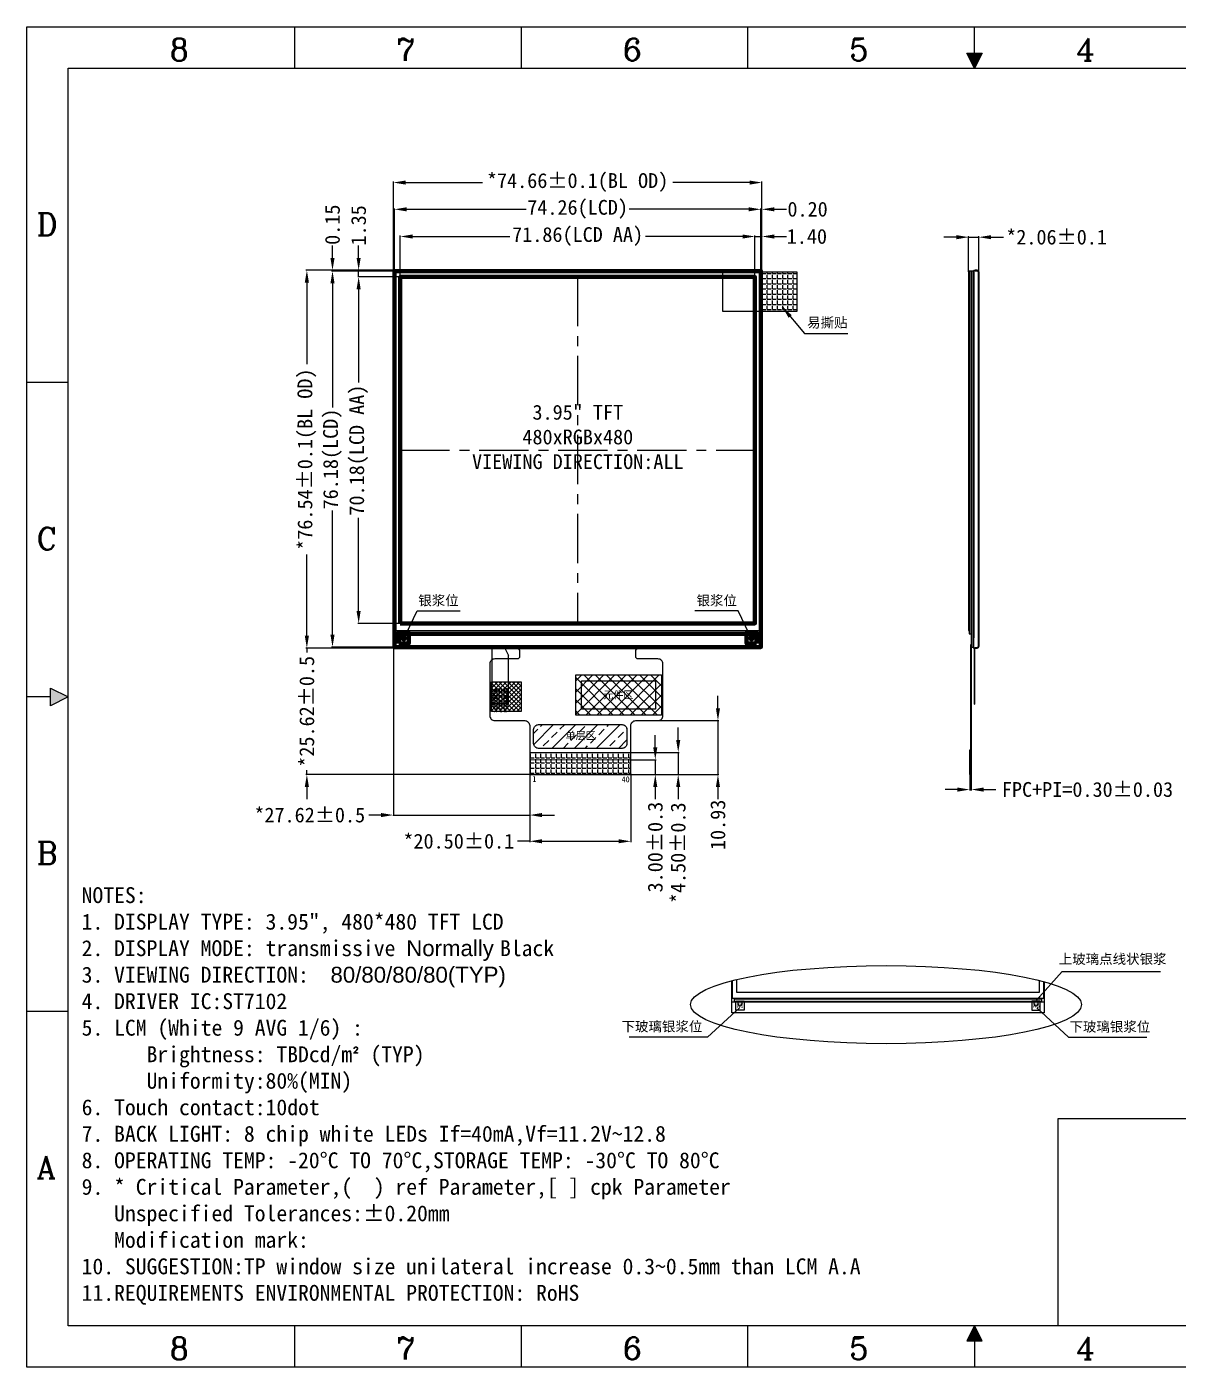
# Model space of a CAD drawing. Header units: millimetres. Extents: x 2819 to 3203, y 54 to 326.
# Drawn here: x 2819.4 to 3052.7, y 54.2 to 325.7 of the extents above; entities that cross this region are included whole.
import ezdxf

# ---------------------------------------------------------------- set-up
doc = ezdxf.new("R2010")
doc.units = ezdxf.units.MM
doc.linetypes.add('CENTER', pattern=[2, 1.25, -0.25, 0.25, -0.25])
for name, color, linetype in [('', 7, 'Continuous'), ('BORDER', 7, 'Continuous'), ('DIM（标注）', 3, 'Continuous'), ('FPC', 40, 'Continuous'), ('LCD-FPC', 30, 'Continuous'), ('TFT_line.drawing', 2, 'Continuous')]:
    doc.layers.add(name, color=color, linetype=linetype)
for name, color, linetype, lineweight in [('2ITO.drawing', 4, 'Continuous', 100), ('Baseline.drawing', 190, 'Continuous', 100), ('CF_line.drawing', 125, 'Continuous', 100), ('dim', 82, 'Continuous', 9), ('GATE.drawing', 3, 'Continuous', 100), ('图框', 63, 'Continuous', 9)]:
    doc.layers.add(name, color=color, linetype=linetype, lineweight=lineweight)
doc.styles.add('JONES', font='SimSun.ttf')
doc.styles.add('ROMANC', font='romanc.shx', dxfattribs={"bigfont": 'gbcbig.shx'})
doc.styles.add('仿宋', font='')
doc.styles.add('型式2', font='romans.shx')
doc.styles.add('宋体', font='SimSun.ttf')
doc.styles.add('标题', font='')
doc.styles.get('仿宋').set_extended_font_data('仿宋_GB2312')
doc.styles.get('标题').set_extended_font_data('KaiTi_GB2312')
doc.dimstyles.get("Standard").update_dxf_attribs({"dimtxt": 2.5, "dimasz": 2.5, "dimexe": 0.18, "dimexo": 0.0625, "dimgap": 0.09, "dimtad": 0, "dimzin": 0, "dimdsep": 46, "dimtxsty": '仿宋', "dimcen": 0.09, "dimclrd": 3, "dimclre": 3, "dimclrt": 3, "dimadec": 0, "dimazin": 0, "dimtfac": 1, "dimtofl": 0, "dimtmove": 0, "dimatfit": 3, "dimfxl": 1, "dimtolj": 1, "dimtzin": 0, "dimarcsym": 0})
doc.dimstyles.new('STANDARD2', dxfattribs={"dimtxt": 2.5, "dimasz": 2, "dimexe": 0.18, "dimexo": 0, "dimgap": 0.8, "dimtad": 0, "dimzin": 0, "dimdsep": 46, "dimtxsty": '标题', "dimcen": 0.09, "dimclrd": 3, "dimclre": 3, "dimclrt": 3, "dimadec": 0, "dimazin": 0, "dimtfac": 1, "dimtofl": 0, "dimtmove": 0, "dimatfit": 3, "dimfxl": 1, "dimtolj": 1, "dimtzin": 0, "dimlwd": 5, "dimlwe": 5, "dimarcsym": 0})

# ---------------------------------------------------------------- blocks, each defined once
blk = doc.blocks.new('yjfghj')
h = blk.add_hatch(color=7)
h.dxf.hatch_style = 1
h.paths.add_polyline_path([(2727.03, 110.74), (2727.03, 110.26, 0.414214), (2727.53, 109.76, 0.414214), (2728.03, 110.26), (2728.03, 110.74), (2728.68, 110.74, 0.493526), (2728.93, 111.05, 0.493526), (2728.68, 111.37), (2728.03, 111.37), (2655.93, 111.37, 0.493526), (2655.69, 111.05, 0.493526), (2655.93, 110.74), (2656.58, 110.74), (2656.58, 110.26, 0.414214), (2657.08, 109.76, 0.414214), (2657.58, 110.26), (2657.58, 110.74)])
at = {"color": 7}
blk.add_lwpolyline([(2657.58, 110.74), (2727.03, 110.74), (2727.03, 110.26, 0.414214), (2727.53, 109.76), (2727.53, 109.76, 0.414214), (2728.03, 110.26), (2728.03, 110.74), (2728.68, 110.74, 0.414214), (2728.93, 110.99), (2728.93, 111.12, 0.414214), (2728.68, 111.37), (2728.03, 111.37), (2655.93, 111.37, 0.414214), (2655.68, 111.12), (2655.68, 110.99, 0.414214), (2655.93, 110.74), (2656.58, 110.74), (2656.58, 110.26, 0.414214), (2657.08, 109.76), (2657.08, 109.76, 0.414214), (2657.58, 110.26)], format="xyb", close=True, dxfattribs=at)
blk = doc.blocks.new('wre')
at = {"color": 2}
for points in [[(2409.16, 235.59), (2409.71, 235.59), (2409.71, 231.99), (2409.16, 231.99)], [(2410.16, 235.59), (2410.71, 235.59), (2410.71, 231.99), (2410.16, 231.99)], [(2411.16, 235.59), (2411.71, 235.59), (2411.71, 231.99), (2411.16, 231.99)]]:
    blk.add_lwpolyline(points, close=True, dxfattribs=at)
blk = doc.blocks.new('*D4')
at = {"color": 3, "lineweight": -2, "transparency": 16777216}
for p, q in [((2921.33, 174.37), (2921.33, 160.53)), ((2941.83, 174.37), (2941.83, 160.53)), ((2921.33, 160.71), (2918.83, 160.71)), ((2923.83, 160.71), (2939.33, 160.71))]:
    blk.add_line(p, q, dxfattribs=at)
at = {"color": 3, "transparency": 16777216}
for points in [[(2923.83, 161.13), (2923.83, 160.3), (2921.33, 160.71)], [(2939.33, 160.3), (2939.33, 161.13), (2941.83, 160.71)]]:
    blk.add_solid(points, dxfattribs=at)
at = {"layer": 'Defpoints', "color": 0, "transparency": 16777216}
for p in [(2921.33, 174.43), (2941.83, 174.43), (2941.83, 160.71)]:
    blk.add_point(p, dxfattribs=at)
at = {"color": 3, "transparency": 16777216, "insert": (2906.97, 160.71), "char_height": 3, "attachment_point": 5, "style": '仿宋'}
blk.add_mtext('\\A1;*20.50%%P0.1', dxfattribs=at)
blk = doc.blocks.new('*D5')
at = {"color": 3, "lineweight": -2, "transparency": 16777216}
for p, q in [((2895.11, 275.1), (2895.11, 283.41)), ((2897.61, 283.23), (2917.31, 283.23)), ((2964.47, 283.23), (2944.78, 283.23)), ((2966.97, 275.1), (2966.97, 283.41))]:
    blk.add_line(p, q, dxfattribs=at)
at = {"color": 3, "transparency": 16777216}
for points in [[(2897.61, 283.64), (2897.61, 282.81), (2895.11, 283.23)], [(2964.47, 282.81), (2964.47, 283.64), (2966.97, 283.23)]]:
    blk.add_solid(points, dxfattribs=at)
at = {"layer": 'Defpoints', "color": 0, "transparency": 16777216}
for p in [(2966.97, 283.23), (2895.11, 275.04), (2966.97, 275.04)]:
    blk.add_point(p, dxfattribs=at)
at = {"color": 3, "transparency": 16777216, "insert": (2931.04, 283.23), "char_height": 3, "attachment_point": 5, "style": '仿宋'}
blk.add_mtext('\\A1;71.86(LCD AA)', dxfattribs=at)
blk = doc.blocks.new('*D10')
at = {"color": 3, "lineweight": -2, "transparency": 16777216}
for p, q in [((3010.49, 174.17), (3010.49, 171.01)), ((3010.79, 174.17), (3010.79, 171.01)), ((3007.99, 171.19), (3005.49, 171.19)), ((3010.49, 171.19), (3010.79, 171.19)), ((3013.29, 171.19), (3015.79, 171.19))]:
    blk.add_line(p, q, dxfattribs=at)
at = {"color": 3, "transparency": 16777216}
for points in [[(3007.99, 170.77), (3007.99, 171.6), (3010.49, 171.19)], [(3013.29, 171.6), (3013.29, 170.77), (3010.79, 171.19)]]:
    blk.add_solid(points, dxfattribs=at)
at = {"layer": 'Defpoints', "color": 0, "transparency": 16777216}
for p in [(3010.49, 174.23), (3010.79, 174.23), (3010.79, 171.19)]:
    blk.add_point(p, dxfattribs=at)
at = {"color": 3, "transparency": 16777216, "insert": (3034.34, 171.19), "char_height": 3, "attachment_point": 5, "style": '仿宋'}
blk.add_mtext('\\A1;FPC+PI=0.30%%P0.03', dxfattribs=at)
blk = doc.blocks.new('*D11')
at = {"color": 3, "lineweight": -2, "transparency": 16777216}
for p, q in [((2893.91, 276.3), (2893.91, 288.92)), ((2896.41, 288.74), (2920.6, 288.74)), ((2965.67, 288.74), (2941.49, 288.74)), ((2968.17, 276.3), (2968.17, 288.92))]:
    blk.add_line(p, q, dxfattribs=at)
at = {"color": 3, "transparency": 16777216}
for points in [[(2896.41, 289.15), (2896.41, 288.32), (2893.91, 288.74)], [(2965.67, 288.32), (2965.67, 289.15), (2968.17, 288.74)]]:
    blk.add_solid(points, dxfattribs=at)
at = {"layer": 'Defpoints', "color": 0, "transparency": 16777216}
for p in [(2968.17, 288.74), (2893.91, 276.24), (2968.17, 276.24)]:
    blk.add_point(p, dxfattribs=at)
at = {"color": 3, "transparency": 16777216, "insert": (2931.04, 288.74), "char_height": 3, "attachment_point": 5, "style": '仿宋'}
blk.add_mtext('\\A1;74.26(LCD)', dxfattribs=at)
blk = doc.blocks.new('*D12')
at = {"color": 3, "lineweight": -2, "transparency": 16777216}
for p, q in [((2893.71, 276.15), (2893.71, 294.34)), ((2896.21, 294.16), (2911.76, 294.16)), ((2965.87, 294.16), (2950.32, 294.16)), ((2968.37, 276.15), (2968.37, 294.34))]:
    blk.add_line(p, q, dxfattribs=at)
at = {"color": 3, "transparency": 16777216}
for points in [[(2896.21, 294.57), (2896.21, 293.74), (2893.71, 294.16)], [(2965.87, 293.74), (2965.87, 294.57), (2968.37, 294.16)]]:
    blk.add_solid(points, dxfattribs=at)
at = {"layer": 'Defpoints', "color": 0, "transparency": 16777216}
for p in [(2968.37, 294.16), (2893.71, 276.09), (2968.37, 276.09)]:
    blk.add_point(p, dxfattribs=at)
at = {"color": 3, "transparency": 16777216, "insert": (2931.04, 294.16), "char_height": 3, "attachment_point": 5, "style": '仿宋'}
blk.add_mtext('\\A1;*74.66%%P0.1(BL OD)', dxfattribs=at)
blk = doc.blocks.new('*D13')
at = {"color": 3, "lineweight": -2, "transparency": 16777216}
for p, q in [((2895.05, 275.04), (2886.5, 275.04)), ((2886.68, 272.54), (2886.68, 253.68)), ((2886.68, 207.36), (2886.68, 226.21)), ((2895.05, 204.86), (2886.5, 204.86))]:
    blk.add_line(p, q, dxfattribs=at)
at = {"color": 3, "transparency": 16777216}
for points in [[(2887.09, 272.54), (2886.26, 272.54), (2886.68, 275.04)], [(2886.26, 207.36), (2887.09, 207.36), (2886.68, 204.86)]]:
    blk.add_solid(points, dxfattribs=at)
at = {"layer": 'Defpoints', "color": 0, "transparency": 16777216}
for p in [(2895.11, 275.04), (2886.68, 204.86), (2895.11, 204.86)]:
    blk.add_point(p, dxfattribs=at)
at = {"color": 3, "transparency": 16777216, "insert": (2886.68, 239.95), "char_height": 3, "attachment_point": 5, "rotation": 90, "style": '仿宋'}
blk.add_mtext('\\A1;70.18(LCD AA)', dxfattribs=at)
blk = doc.blocks.new('*D14')
at = {"color": 3, "lineweight": -2, "transparency": 16777216}
for p, q in [((2893.85, 276.24), (2881.2, 276.24)), ((2881.38, 273.74), (2881.38, 248.59)), ((2881.38, 202.56), (2881.38, 227.7)), ((2893.85, 200.06), (2881.2, 200.06))]:
    blk.add_line(p, q, dxfattribs=at)
at = {"color": 3, "transparency": 16777216}
for points in [[(2881.8, 273.74), (2880.96, 273.74), (2881.38, 276.24)], [(2880.96, 202.56), (2881.8, 202.56), (2881.38, 200.06)]]:
    blk.add_solid(points, dxfattribs=at)
at = {"layer": 'Defpoints', "color": 0, "transparency": 16777216}
for p in [(2893.91, 276.24), (2881.38, 200.06), (2893.91, 200.06)]:
    blk.add_point(p, dxfattribs=at)
at = {"color": 3, "transparency": 16777216, "insert": (2881.38, 238.15), "char_height": 3, "attachment_point": 5, "rotation": 90, "style": '仿宋'}
blk.add_mtext('\\A1;76.18(LCD)', dxfattribs=at)
blk = doc.blocks.new('*D15')
at = {"color": 3, "lineweight": -2, "transparency": 16777216}
for p, q in [((2893.95, 276.39), (2876.01, 276.39)), ((2876.19, 273.89), (2876.19, 257.4)), ((2876.19, 202.35), (2876.19, 218.84)), ((2893.95, 199.85), (2876.01, 199.85))]:
    blk.add_line(p, q, dxfattribs=at)
at = {"color": 3, "transparency": 16777216}
for points in [[(2876.61, 273.89), (2875.77, 273.89), (2876.19, 276.39)], [(2875.77, 202.35), (2876.61, 202.35), (2876.19, 199.85)]]:
    blk.add_solid(points, dxfattribs=at)
at = {"layer": 'Defpoints', "color": 0, "transparency": 16777216}
for p in [(2894.01, 276.39), (2876.19, 199.85), (2894.01, 199.85)]:
    blk.add_point(p, dxfattribs=at)
at = {"color": 3, "transparency": 16777216, "insert": (2876.19, 238.12), "char_height": 3, "attachment_point": 5, "rotation": 90, "style": '仿宋'}
blk.add_mtext('\\A1;*76.54%%P0.1(BL OD)', dxfattribs=at)
blk = doc.blocks.new('*D16')
at = {"color": 3, "lineweight": -2, "transparency": 16777216}
for p, q in [((2964.47, 283.23), (2961.97, 283.23)), ((2966.97, 275.1), (2966.97, 283.41)), ((2966.97, 283.23), (2968.37, 283.23)), ((2968.37, 276.15), (2968.37, 283.41)), ((2970.87, 283.23), (2973.37, 283.23))]:
    blk.add_line(p, q, dxfattribs=at)
at = {"color": 3, "transparency": 16777216}
for points in [[(2964.47, 282.81), (2964.47, 283.64), (2966.97, 283.23)], [(2970.87, 283.64), (2970.87, 282.81), (2968.37, 283.23)]]:
    blk.add_solid(points, dxfattribs=at)
at = {"layer": 'Defpoints', "color": 0, "transparency": 16777216}
for p in [(2968.37, 283.23), (2966.97, 275.04), (2968.37, 276.09)]:
    blk.add_point(p, dxfattribs=at)
at = {"color": 3, "transparency": 16777216, "insert": (2977.49, 283.23), "char_height": 3, "attachment_point": 5, "style": '仿宋'}
blk.add_mtext('\\A1;1.40', dxfattribs=at)
blk = doc.blocks.new('*D17')
at = {"color": 3, "lineweight": -2, "transparency": 16777216}
for p, q in [((2965.67, 288.74), (2963.17, 288.74)), ((2968.17, 276.3), (2968.17, 288.92)), ((2968.17, 288.74), (2968.37, 288.74)), ((2968.37, 276.15), (2968.37, 288.92)), ((2970.87, 288.74), (2973.37, 288.74))]:
    blk.add_line(p, q, dxfattribs=at)
at = {"color": 3, "transparency": 16777216}
for points in [[(2965.67, 288.32), (2965.67, 289.15), (2968.17, 288.74)], [(2970.87, 289.15), (2970.87, 288.32), (2968.37, 288.74)]]:
    blk.add_solid(points, dxfattribs=at)
at = {"layer": 'Defpoints', "color": 0, "transparency": 16777216}
for p in [(2968.37, 288.74), (2968.17, 276.24), (2968.37, 276.09)]:
    blk.add_point(p, dxfattribs=at)
at = {"color": 3, "transparency": 16777216, "insert": (2977.63, 288.74), "char_height": 3, "attachment_point": 5, "style": '仿宋'}
blk.add_mtext('\\A1;0.20', dxfattribs=at)
blk = doc.blocks.new('*D18')
at = {"color": 3, "lineweight": -2, "transparency": 16777216}
for p, q in [((2886.68, 278.89), (2886.68, 281.39)), ((2893.95, 276.39), (2886.5, 276.39)), ((2895.05, 275.04), (2886.5, 275.04)), ((2886.68, 275.04), (2886.68, 276.39)), ((2886.68, 272.54), (2886.68, 270.04))]:
    blk.add_line(p, q, dxfattribs=at)
at = {"color": 3, "transparency": 16777216}
for points in [[(2886.26, 278.89), (2887.09, 278.89), (2886.68, 276.39)], [(2887.09, 272.54), (2886.26, 272.54), (2886.68, 275.04)]]:
    blk.add_solid(points, dxfattribs=at)
at = {"layer": 'Defpoints', "color": 0, "transparency": 16777216}
for p in [(2886.68, 276.39), (2894.01, 276.39), (2895.11, 275.04)]:
    blk.add_point(p, dxfattribs=at)
at = {"color": 3, "transparency": 16777216, "insert": (2886.68, 285.48), "char_height": 3, "attachment_point": 5, "rotation": 90, "style": '仿宋'}
blk.add_mtext('\\A1;1.35', dxfattribs=at)
blk = doc.blocks.new('*D19')
at = {"color": 3, "lineweight": -2, "transparency": 16777216}
for p, q in [((2881.38, 278.89), (2881.38, 281.39)), ((2893.95, 276.39), (2881.2, 276.39)), ((2893.85, 276.24), (2881.2, 276.24)), ((2881.38, 276.24), (2881.38, 276.39)), ((2881.38, 273.74), (2881.38, 271.24))]:
    blk.add_line(p, q, dxfattribs=at)
at = {"color": 3, "transparency": 16777216}
for points in [[(2880.96, 278.89), (2881.8, 278.89), (2881.38, 276.39)], [(2881.8, 273.74), (2880.96, 273.74), (2881.38, 276.24)]]:
    blk.add_solid(points, dxfattribs=at)
at = {"layer": 'Defpoints', "color": 0, "transparency": 16777216}
for p in [(2881.38, 276.39), (2893.91, 276.24), (2894.01, 276.39)]:
    blk.add_point(p, dxfattribs=at)
at = {"color": 3, "transparency": 16777216, "insert": (2881.38, 285.62), "char_height": 3, "attachment_point": 5, "rotation": 90, "style": '仿宋'}
blk.add_mtext('\\A1;0.15', dxfattribs=at)
blk = doc.blocks.new('*D20')
at = {"color": 3, "lineweight": -2, "transparency": 16777216}
for p, q in [((2876.19, 202.35), (2876.19, 204.85)), ((2893.95, 199.85), (2876.01, 199.85)), ((2876.19, 199.85), (2876.19, 198.98)), ((2921.47, 174.23), (2876.01, 174.23)), ((2876.19, 174.23), (2876.19, 175.1)), ((2876.19, 171.73), (2876.19, 169.23))]:
    blk.add_line(p, q, dxfattribs=at)
at = {"color": 3, "transparency": 16777216}
for points in [[(2875.77, 202.35), (2876.61, 202.35), (2876.19, 199.85)], [(2876.61, 171.73), (2875.77, 171.73), (2876.19, 174.23)]]:
    blk.add_solid(points, dxfattribs=at)
at = {"layer": 'Defpoints', "color": 0, "transparency": 16777216}
for p in [(2894.01, 199.85), (2876.19, 174.23), (2921.53, 174.23)]:
    blk.add_point(p, dxfattribs=at)
at = {"color": 3, "transparency": 16777216, "insert": (2876.19, 187.04), "char_height": 3, "attachment_point": 5, "rotation": 90, "style": '仿宋'}
blk.add_mtext('\\A1;*25.62%%P0.5', dxfattribs=at)
blk = doc.blocks.new('*D21')
at = {"color": 3, "lineweight": -2, "transparency": 16777216}
for p, q in [((2893.71, 200.09), (2893.71, 165.84)), ((2921.33, 174.37), (2921.33, 165.84)), ((2891.21, 166.02), (2888.71, 166.02)), ((2893.71, 166.02), (2921.33, 166.02)), ((2923.83, 166.02), (2926.33, 166.02))]:
    blk.add_line(p, q, dxfattribs=at)
at = {"color": 3, "transparency": 16777216}
for points in [[(2891.21, 165.61), (2891.21, 166.44), (2893.71, 166.02)], [(2923.83, 166.44), (2923.83, 165.61), (2921.33, 166.02)]]:
    blk.add_solid(points, dxfattribs=at)
at = {"layer": 'Defpoints', "color": 0, "transparency": 16777216}
for p in [(2893.71, 200.15), (2921.33, 174.43), (2921.33, 166.02)]:
    blk.add_point(p, dxfattribs=at)
at = {"color": 3, "transparency": 16777216, "insert": (2876.77, 166.02), "char_height": 3, "attachment_point": 5, "style": '仿宋'}
blk.add_mtext('\\A1;*27.62%%P0.5', dxfattribs=at)
blk = doc.blocks.new('*D22')
at = {"color": 3, "lineweight": -2, "transparency": 16777216}
for p, q in [((3007.76, 283.09), (3005.26, 283.09)), ((3010.26, 276.1), (3010.26, 283.27)), ((3010.26, 283.09), (3012.32, 283.09)), ((3012.32, 276.16), (3012.32, 283.27)), ((3014.82, 283.09), (3017.32, 283.09))]:
    blk.add_line(p, q, dxfattribs=at)
at = {"color": 3, "transparency": 16777216}
for points in [[(3007.76, 282.67), (3007.76, 283.51), (3010.26, 283.09)], [(3014.82, 283.51), (3014.82, 282.67), (3012.32, 283.09)]]:
    blk.add_solid(points, dxfattribs=at)
at = {"layer": 'Defpoints', "color": 0, "transparency": 16777216}
for p in [(3012.32, 283.09), (3010.26, 276.04), (3012.32, 276.09)]:
    blk.add_point(p, dxfattribs=at)
at = {"color": 3, "transparency": 16777216, "insert": (3028.08, 283.09), "char_height": 3, "attachment_point": 5, "style": '仿宋'}
blk.add_mtext('\\A1;*2.06%%P0.1', dxfattribs=at)
blk = doc.blocks.new('edrhjfgh')
h = blk.add_hatch()
h.set_pattern_fill('ANGLE', color=3, scale=0.15, style=0)
h.set_pattern_definition([(0, (53.574, -163.2434), (0, 1.04775), [0.762, -0.28575]), (90, (53.574, -163.2434), (-1.04775, 6e-17), [0.762, -0.28575])])
h.paths.add_polyline_path([(2972.45, 494.36), (2972.45, 502.36), (2964.95, 502.36), (2964.95, 494.36)])
at = {"color": 3}
blk.add_line((2964.95, 502.36), (2964.95, 494.36), dxfattribs=at)
blk.add_lwpolyline([(2957.45, 502.36), (2972.45, 502.36), (2972.45, 494.36), (2957.45, 494.36)], close=True, dxfattribs=at)
blk = doc.blocks.new('hjghg')
at = {"color": 2}
for points in [[(2997.93, 275.55), (2997.8, 275.55), (2997.8, 202.92), (2997.93, 202.92)], [(2998.86, 275.55), (2998.73, 275.55), (2998.73, 202.47), (2998.86, 202.47)]]:
    blk.add_lwpolyline(points, close=True, dxfattribs=at)
at = {"color": 6}
for points in [[(2998.33, 275.75), (2997.93, 275.75), (2997.93, 202.27), (2998.33, 202.27)], [(2998.73, 275.75), (2998.33, 275.75), (2998.33, 199.57), (2998.73, 199.57)]]:
    blk.add_lwpolyline(points, close=True, dxfattribs=at)
blk = doc.blocks.new('*D24')
at = {"color": 3, "lineweight": -2, "transparency": 16777216}
for p, q in [((2946.78, 179.73), (2946.78, 182.23)), ((2941.9, 177.23), (2946.96, 177.23)), ((2946.78, 177.23), (2946.78, 174.23)), ((2941.7, 174.23), (2946.96, 174.23)), ((2946.78, 171.73), (2946.78, 169.23))]:
    blk.add_line(p, q, dxfattribs=at)
at = {"color": 3, "transparency": 16777216}
for points in [[(2946.36, 179.73), (2947.19, 179.73), (2946.78, 177.23)], [(2947.19, 171.73), (2946.36, 171.73), (2946.78, 174.23)]]:
    blk.add_solid(points, dxfattribs=at)
at = {"layer": 'Defpoints', "color": 0, "transparency": 16777216}
for p in [(2941.83, 177.23), (2941.63, 174.23), (2946.78, 174.23)]:
    blk.add_point(p, dxfattribs=at)
at = {"color": 3, "transparency": 16777216, "insert": (2946.78, 159.53), "char_height": 3, "attachment_point": 5, "rotation": 90, "style": '仿宋'}
blk.add_mtext('\\A1;3.00%%P0.3', dxfattribs=at)
blk = doc.blocks.new('*D25')
at = {"color": 3, "lineweight": -2, "transparency": 16777216}
for p, q in [((2951.42, 181.23), (2951.42, 183.73)), ((2941.9, 178.73), (2951.6, 178.73)), ((2951.42, 178.73), (2951.42, 174.23)), ((2941.7, 174.23), (2951.6, 174.23)), ((2951.42, 171.73), (2951.42, 169.23))]:
    blk.add_line(p, q, dxfattribs=at)
at = {"color": 3, "transparency": 16777216}
for points in [[(2951.01, 181.23), (2951.84, 181.23), (2951.42, 178.73)], [(2951.84, 171.73), (2951.01, 171.73), (2951.42, 174.23)]]:
    blk.add_solid(points, dxfattribs=at)
at = {"layer": 'Defpoints', "color": 0, "transparency": 16777216}
for p in [(2941.83, 178.73), (2941.63, 174.23), (2951.42, 174.23)]:
    blk.add_point(p, dxfattribs=at)
at = {"color": 3, "transparency": 16777216, "insert": (2951.42, 158.38), "char_height": 3, "attachment_point": 5, "rotation": 90, "style": '仿宋'}
blk.add_mtext('\\A1;*4.50%%P0.3', dxfattribs=at)
blk = doc.blocks.new('*D26')
at = {"color": 3, "lineweight": -2, "transparency": 16777216}
for p, q in [((2959.47, 187.66), (2959.47, 190.16)), ((2947.38, 185.16), (2959.65, 185.16)), ((2959.47, 185.16), (2959.47, 174.23)), ((2941.7, 174.23), (2959.65, 174.23)), ((2959.47, 171.73), (2959.47, 169.23))]:
    blk.add_line(p, q, dxfattribs=at)
at = {"color": 3, "transparency": 16777216}
for points in [[(2959.06, 187.66), (2959.89, 187.66), (2959.47, 185.16)], [(2959.89, 171.73), (2959.06, 171.73), (2959.47, 174.23)]]:
    blk.add_solid(points, dxfattribs=at)
at = {"layer": 'Defpoints', "color": 0, "transparency": 16777216}
for p in [(2947.31, 185.16), (2941.63, 174.23), (2959.47, 174.23)]:
    blk.add_point(p, dxfattribs=at)
at = {"color": 3, "transparency": 16777216, "insert": (2959.47, 164.04), "char_height": 3, "attachment_point": 5, "rotation": 90, "style": '仿宋'}
blk.add_mtext('\\A1;10.93', dxfattribs=at)

msp = doc.modelspace()

# ---------------------------------------------------------------- hatches: boundary and pattern name
at = {"layer": ''}
h = msp.add_hatch(dxfattribs=at)
h.set_pattern_fill('ANSI37', color=2, scale=0.5)
h.set_pattern_definition([(45, (2422.4745, 138.5224), (-1.122532, 1.122532), []), (135, (2422.4745, 138.5224), (-1.122532, -1.122532), [])])
h.paths.add_polyline_path([(2930.651, 186.283), (2948.005, 186.283), (2948.005, 194.422), (2930.651, 194.422)])
h = msp.add_hatch()
h.set_pattern_fill('ANSI37', color=2, scale=0.2, style=0)
h.set_pattern_definition([(45, (1812.2077, -887.2056), (-0.4490128, 0.4490128), []), (135, (1812.2077, -887.2056), (-0.4490128, -0.4490128), [])])
h.paths.add_polyline_path([(2913.591, 193.004), (2919.591, 193.004), (2919.591, 187.004), (2913.591, 187.004)])
h = msp.add_hatch()
h.set_pattern_fill('ANSI33', scale=0.5)
h.set_pattern_definition([(45, (-25.367, -418.8478), (-2.245064, 2.245064), []), (45, (-23.122, -418.8478), (-2.245064, 2.245064), [1.5875, -0.79375])])
h.paths.add_polyline_path([(2922.134, 180.53), (2922.134, 183.356, -0.4142136), (2923.134, 184.356), (2940.034, 184.356, -0.4142136), (2941.034, 183.356), (2941.034, 180.53, -0.4142136), (2940.034, 179.53), (2923.134, 179.53, -0.4142136)])
h.paths.add_polyline_path([(2935.083, 180.508), (2928.216, 180.508), (2928.216, 183.242), (2935.083, 183.242)], flags=24)
h = msp.add_hatch()
h.set_pattern_fill('ANGLE', color=26, scale=0.15, style=0)
h.set_pattern_definition([(0, (73.7173, -395.4848), (0, 1.04775), [0.762, -0.28575]), (90, (73.7173, -395.4848), (-1.04775, 6e-17), [0.762, -0.28575])])
edge = h.paths.add_edge_path()
edge.add_line((2921.334, 178.73), (2921.334, 174.43))
edge.add_arc((2921.534, 174.43), 0.2, 180, 270)
edge.add_line((2921.534, 174.23), (2941.634, 174.23))
edge.add_arc((2941.634, 174.43), 0.2, -90, 0)
edge.add_line((2941.834, 174.43), (2941.834, 178.73))
edge.add_line((2941.834, 178.73), (2921.334, 178.73))

# ---------------------------------------------------------------- linework, layer by layer
at = {"layer": '', "color": 2}
msp.add_lwpolyline([(2930.651, 194.422), (2948.005, 194.422), (2948.005, 186.283), (2930.651, 186.283)], close=True, dxfattribs=at)
for p, q in [((2893.715, 200.15), (2893.715, 276.086)), ((2893.765, 200.15), (2893.765, 276.086)), ((2894, 276.386), (2968.071, 276.386)), ((2894, 276.336), (2968.071, 276.336)), ((2968.321, 276.086), (2968.321, 200.15)), ((2968.371, 276.086), (2968.371, 200.15)), ((3011.319, 276.386), (3011.319, 202.401)), ((3011.319, 276.386), (3011.599, 276.386)), ((3011.319, 202.4), (3011.239, 201.4)), ((3011.239, 201.4), (3011.239, 199.85)), ((2968.071, 199.9), (2894.015, 199.9)), ((2968.071, 199.85), (2894.015, 199.85)), ((3011.239, 199.85), (3011.519, 199.85))]:
    msp.add_line(p, q)
at = {"color": 1, "linetype": 'CENTER', "ltscale": 8}
for p, q in [((2931.043, 275.036), (2931.043, 204.86)), ((2895.115, 239.948), (2966.971, 239.948))]:
    msp.add_line(p, q, dxfattribs=at)
at = {"color": 7}
msp.add_line((2943.313, 199.76), (2918.773, 199.76), dxfattribs=at)
at = {"color": 26}
msp.add_line((2921.334, 178.73), (2941.834, 178.73), dxfattribs=at)
at = {"color": 6}
msp.add_line((3025.546, 128.137), (2962.306, 128.137), dxfattribs=at)
at = {"color": 2}
for points in [[(2894.115, 203.41), (2967.971, 203.41), (2967.971, 276.036), (2894.115, 276.036)], [(2913.591, 193.004), (2919.591, 193.004), (2919.591, 187.004), (2913.591, 187.004)]]:
    msp.add_lwpolyline(points, close=True, dxfattribs=at)
at = {"color": 34}
msp.add_lwpolyline([(2942.813, 198.15), (2942.813, 199.26, -0.4142136), (2943.313, 199.76), (2943.783, 199.76, 0.4142136), (2944.083, 200.06), (2944.083, 200.058), (2918.003, 200.061), (2918.003, 200.06, 0.4142136), (2918.303, 199.76), (2918.773, 199.76, -0.4142136), (2919.273, 199.26), (2919.273, 198.15, -0.4142136), (2918.773, 197.65), (2914.263, 197.65, 0.4142136), (2913.263, 196.65), (2913.263, 186.156, 0.4142136), (2914.263, 185.156), (2920.334, 185.156, -0.4142136), (2921.334, 184.156), (2921.334, 174.43, 0.4142136), (2921.534, 174.23), (2941.634, 174.23, 0.4142136), (2941.834, 174.43), (2941.834, 184.156, -0.4142136), (2942.834, 185.156), (2947.315, 185.156, 0.4142136), (2948.315, 186.156), (2948.315, 196.65, 0.4142136), (2947.315, 197.65), (2943.313, 197.65, -0.4142136)], format="xyb", close=True, dxfattribs=at)
msp.add_lwpolyline([(3010.789, 174.23), (3010.689, 174.23), (3010.689, 200.61), (3010.789, 200.61)], close=True, dxfattribs=at)
at = {"color": 7}
msp.add_lwpolyline([(2931.851, 193.222), (2946.805, 193.222), (2946.805, 187.483), (2931.851, 187.483)], close=True, dxfattribs=at)
msp.add_lwpolyline([(2923.134, 184.356), (2940.034, 184.356, -0.4142136), (2941.034, 183.356), (2941.034, 180.53, -0.4142136), (2940.034, 179.53), (2923.134, 179.53, -0.4142136), (2922.134, 180.53), (2922.134, 183.356, -0.4142136)], format="xyb", close=True, dxfattribs=at)
at = {"color": 26}
msp.add_lwpolyline([(3010.489, 179.23), (3010.689, 179.23), (3010.689, 174.23), (3010.489, 174.23)], close=True, dxfattribs=at)
at = {"color": 6}
for points in [[(3025.546, 132.279), (3025.546, 125.965), (2962.306, 125.965), (2962.306, 132.482)], [(3024.524, 132.546), (3024.524, 130.053), (2963.328, 130.053), (2963.328, 132.733)]]:
    msp.add_lwpolyline(points, dxfattribs=at)
for points in [[(2963.072, 128.307), (2964.776, 128.307), (2964.776, 126.476), (2963.072, 126.476)], [(3024.78, 128.307), (3023.076, 128.307), (3023.076, 126.476), (3024.78, 126.476)]]:
    msp.add_lwpolyline(points, close=True, dxfattribs=at)
for centre, radius, start, end in [((2894.015, 276.086), 0.3, 90, 180), ((2894.015, 276.086), 0.25, 90, 180), ((2968.071, 276.086), 0.3, 0, 90), ((2968.071, 276.086), 0.25, 0, 90), ((2894.015, 200.15), 0.3, 180, 270), ((2894.015, 200.15), 0.25, 180, 270), ((2968.071, 200.15), 0.3, 270, 360), ((2968.071, 200.15), 0.25, 270, 360)]:
    msp.add_arc(centre, radius, start, end)
at = {"color": 7}
msp.add_ellipse((2993.543, 127.62), major_axis=(-39.608, 0), ratio=0.1996519, dxfattribs=at)
at = {"layer": '2ITO.drawing', "color": 6, "linetype": 'Continuous', "lineweight": 100}
for points in [[(2894.815, 200.76), (2896.815, 200.76), (2896.815, 202.96), (2894.815, 202.96)], [(2967.271, 200.76), (2965.271, 200.76), (2965.271, 202.96), (2967.271, 202.96)]]:
    msp.add_lwpolyline(points, close=True, dxfattribs=at)
at = {"layer": 'Baseline.drawing', "color": 6, "linetype": 'Continuous', "lineweight": 100}
msp.add_lwpolyline([(2895.115, 204.86), (2966.971, 204.86), (2966.971, 275.036), (2895.115, 275.036)], close=True, dxfattribs=at)
at = {"layer": 'BORDER'}
for p, q in [((2873.755, 317.305), (2873.755, 325.709)), ((2919.657, 317.305), (2919.657, 325.709)), ((2965.56, 317.305), (2965.56, 325.709)), ((3011.462, 320.384), (3011.462, 325.709)), ((3009.923, 320.384), (3013.002, 320.384)), ((3009.923, 320.384), (3013.002, 320.384)), ((3011.462, 317.305), (3009.923, 320.384)), ((3011.462, 317.305), (3009.923, 320.384)), ((3013.002, 320.384), (3011.462, 317.305)), ((3013.002, 320.384), (3011.462, 317.305)), ((2827.852, 253.623), (2819.448, 253.623)), ((2824.226, 188.129), (2824.226, 191.755)), ((2824.226, 188.129), (2824.226, 191.755)), ((2824.226, 191.755), (2827.852, 189.942)), ((2824.226, 191.755), (2827.852, 189.942)), ((2824.226, 189.942), (2819.448, 189.942)), ((2827.852, 189.942), (2824.226, 188.129)), ((2827.852, 189.942), (2824.226, 188.129)), ((2827.852, 126.26), (2819.448, 126.26)), ((3195.072, 104.472), (3028.316, 104.472)), ((3028.316, 104.472), (3028.316, 62.578)), ((2873.755, 54.174), (2873.755, 62.578)), ((2919.657, 54.174), (2919.657, 62.578)), ((2965.56, 54.174), (2965.56, 62.578)), ((3011.462, 62.578), (3009.923, 59.499)), ((3011.462, 62.578), (3009.923, 59.499)), ((3013.002, 59.499), (3011.462, 62.578)), ((3013.002, 59.499), (3011.462, 62.578)), ((3009.923, 59.499), (3013.002, 59.499)), ((3009.923, 59.499), (3013.002, 59.499)), ((3011.462, 59.499), (3011.462, 54.174))]:
    msp.add_line(p, q, dxfattribs=at)
at = {"layer": 'BORDER', "color": 40}
for points in [[(2819.448, 325.709), (3203.477, 325.709), (3203.477, 54.174), (2819.448, 54.174)], [(2827.852, 317.305), (3195.072, 317.305), (3195.072, 62.578), (2827.852, 62.578)]]:
    msp.add_lwpolyline(points, close=True, dxfattribs=at)
at = {"layer": 'BORDER'}
for points in [[(3009.923, 320.384), (3013.002, 320.384), (3009.923, 320.384), (3011.462, 317.305)], [(2824.226, 191.755), (2824.226, 188.129), (2824.226, 191.755), (2827.852, 189.942)], [(3009.923, 59.499), (3013.002, 59.499), (3009.923, 59.499), (3011.462, 62.578)]]:
    msp.add_solid(points, dxfattribs=at)
at = {"layer": 'CF_line.drawing', "color": 6, "linetype": 'Continuous', "lineweight": 100}
msp.add_lwpolyline([(2893.915, 202.76), (2968.171, 202.76), (2968.171, 276.236), (2893.915, 276.236)], close=True, dxfattribs=at)
at = {"layer": 'dim', "color": 6}
for p, q in [((3012.019, 276.386), (3011.599, 276.386)), ((3011.599, 276.386), (3011.599, 276.236)), ((3012.019, 276.236), (3011.599, 276.236)), ((3012.169, 276.086), (3012.169, 200.15)), ((3012.319, 276.086), (3012.319, 200.15)), ((3011.519, 200), (3012.019, 200)), ((3011.519, 200), (3011.519, 199.85)), ((3011.519, 199.85), (3012.019, 199.85))]:
    msp.add_line(p, q, dxfattribs=at)
at = {"layer": 'dim', "color": 0, "const_width": 0.2}
msp.add_lwpolyline([(2921.334, 177.23), (2941.834, 177.23)], dxfattribs=at)
at = {"layer": 'dim', "color": 6}
for centre, radius, start, end in [((3012.019, 276.086), 0.3, 0, 90), ((3012.019, 276.086), 0.15, 0, 90), ((3012.019, 200.15), 0.3, 270, 0), ((3012.019, 200.15), 0.15, 270, 0)]:
    msp.add_arc(centre, radius, start, end, dxfattribs=at)
at = {"layer": 'DIM（标注）', "color": 2}
msp.add_lwpolyline([(3025.435, 132.309), (3025.435, 128.843), (2962.417, 128.843), (2962.417, 132.51)], dxfattribs=at)
at = {"layer": 'FPC'}
for p, q in [((2913.763, 188.553), (2913.763, 199.9)), ((2916.302, 199.85), (2917.063, 198.332)), ((2917.063, 188.553), (2917.063, 198.332)), ((2914.163, 189.92), (2914.163, 190.253)), ((2914.163, 190.253), (2914.663, 190.253)), ((2914.663, 190.253), (2914.663, 189.92)), ((2915.163, 189.322), (2915.163, 190.253)), ((2915.163, 190.253), (2915.663, 190.253)), ((2915.663, 190.253), (2915.663, 189.322)), ((2916.163, 189.92), (2916.163, 190.253)), ((2916.163, 190.253), (2916.663, 190.253)), ((2916.663, 190.253), (2916.663, 189.92)), ((2913.763, 188.553), (2914.288, 188.553)), ((2914.163, 188.553), (2914.163, 189.588)), ((2914.538, 188.553), (2915.288, 188.553)), ((2914.663, 189.588), (2914.663, 188.553)), ((2915.163, 188.553), (2915.163, 188.991)), ((2915.538, 188.553), (2916.288, 188.553)), ((2915.663, 188.991), (2915.663, 188.553)), ((2916.163, 188.553), (2916.163, 189.588)), ((2916.538, 188.553), (2917.063, 188.553)), ((2916.663, 189.588), (2916.663, 188.553))]:
    msp.add_line(p, q, dxfattribs=at)
for centre in [(2914.413, 189.754), (2915.413, 189.156), (2916.413, 189.754)]:
    msp.add_circle(centre, 0.125, dxfattribs=at)
for centre, radius, start, end in [((2914.413, 189.754), 0.3, 146.44269, 213.55731), ((2914.413, 188.553), 0.125, 0, 180), ((2914.413, 189.754), 0.3, 326.44269, 33.55731), ((2915.413, 189.156), 0.3, 146.44269, 213.55731), ((2915.413, 188.553), 0.125, 0, 180), ((2915.413, 189.156), 0.3, 326.44269, 33.55731), ((2916.413, 189.754), 0.3, 146.44269, 213.55731), ((2916.413, 188.553), 0.125, 0, 180), ((2916.413, 189.754), 0.3, 326.44269, 33.55731)]:
    msp.add_arc(centre, radius, start, end, dxfattribs=at)
at = {"layer": 'GATE.drawing', "color": 6, "linetype": 'Continuous', "lineweight": 100}
for points in [[(2894.815, 200.76), (2896.815, 200.76), (2896.815, 202.96), (2895.815, 202.96), (2895.815, 202.95), (2896.805, 202.95), (2896.805, 202.76), (2895.815, 202.76), (2895.815, 202.06), (2896.015, 202.06), (2896.015, 201.66), (2895.615, 201.66), (2895.615, 202.06), (2895.815, 202.06), (2895.815, 202.76), (2895.44, 202.76), (2895.44, 202.615), (2895.503, 202.615), (2895.599, 202.519), (2895.599, 202.476), (2895.549, 202.476), (2895.549, 202.499), (2895.482, 202.565), (2895.393, 202.565), (2895.327, 202.499), (2895.327, 202.321), (2895.393, 202.254), (2895.482, 202.254), (2895.549, 202.321), (2895.549, 202.337), (2895.46, 202.337), (2895.46, 202.387), (2895.599, 202.387), (2895.599, 202.3), (2895.503, 202.204), (2895.373, 202.204), (2895.277, 202.3), (2895.277, 202.515), (2895.377, 202.615), (2895.44, 202.615), (2895.44, 202.76), (2895.076, 202.76), (2895.076, 202.615), (2895.141, 202.615), (2895.237, 202.519), (2895.237, 202.21), (2895.187, 202.21), (2895.187, 202.343), (2894.965, 202.343), (2894.965, 202.21), (2894.915, 202.21), (2894.915, 202.519), (2895.01, 202.615), (2895.076, 202.615), (2895.076, 202.76), (2894.825, 202.76), (2894.825, 202.95), (2895.815, 202.95), (2895.815, 202.96), (2894.815, 202.96)], [(2895.12, 202.565), (2895.031, 202.565), (2894.965, 202.499), (2894.965, 202.393), (2895.187, 202.393), (2895.187, 202.499)], [(2895.715, 201.76), (2895.915, 201.76), (2895.915, 201.96), (2895.715, 201.96)], [(2967.271, 200.76), (2965.271, 200.76), (2965.271, 202.96), (2966.271, 202.96), (2966.271, 202.95), (2965.281, 202.95), (2965.281, 202.76), (2966.271, 202.76), (2966.271, 202.06), (2966.071, 202.06), (2966.071, 201.66), (2966.471, 201.66), (2966.471, 202.06), (2966.271, 202.06), (2966.271, 202.76), (2966.645, 202.76), (2966.645, 202.615), (2966.582, 202.615), (2966.486, 202.519), (2966.486, 202.476), (2966.536, 202.476), (2966.536, 202.499), (2966.603, 202.565), (2966.692, 202.565), (2966.758, 202.499), (2966.758, 202.321), (2966.692, 202.254), (2966.603, 202.254), (2966.536, 202.321), (2966.536, 202.337), (2966.625, 202.337), (2966.625, 202.387), (2966.486, 202.387), (2966.486, 202.3), (2966.582, 202.204), (2966.712, 202.204), (2966.808, 202.3), (2966.808, 202.515), (2966.708, 202.615), (2966.645, 202.615), (2966.645, 202.76), (2967.009, 202.76), (2967.009, 202.615), (2966.944, 202.615), (2966.848, 202.519), (2966.848, 202.21), (2966.898, 202.21), (2966.898, 202.343), (2967.121, 202.343), (2967.121, 202.21), (2967.171, 202.21), (2967.171, 202.519), (2967.075, 202.615), (2967.009, 202.615), (2967.009, 202.76), (2967.261, 202.76), (2967.261, 202.95), (2966.271, 202.95), (2966.271, 202.96), (2967.271, 202.96)], [(2966.371, 201.76), (2966.171, 201.76), (2966.171, 201.96), (2966.371, 201.96)], [(2966.965, 202.565), (2967.054, 202.565), (2967.121, 202.499), (2967.121, 202.393), (2966.898, 202.393), (2966.898, 202.499)]]:
    msp.add_lwpolyline(points, close=True, dxfattribs=at)
at = {"layer": 'LCD-FPC'}
for p, q in [((3011.419, 188.513), (3011.419, 199.85)), ((3011.539, 188.513), (3011.539, 199.85)), ((3011.419, 188.513), (3011.539, 188.513))]:
    msp.add_line(p, q, dxfattribs=at)
at = {"layer": 'TFT_line.drawing', "color": 6, "linetype": 'Continuous', "lineweight": 100}
msp.add_lwpolyline([(2893.915, 200.06), (2968.171, 200.06), (2968.171, 276.236), (2893.915, 276.236)], close=True, dxfattribs=at)

# ---------------------------------------------------------------- block references
at = {"color": 34}
for name, p in [('edrhjfgh', (3.019, -226.32)), ('wre', (504.974, -44.535))]:
    msp.add_blockref(name, p, dxfattribs=at)
at = {"color": 7}
msp.add_blockref('hjghg', (12.459, 0.49), dxfattribs=at)
at = {"color": 7, "xscale": 0.8516509204103477, "yscale": 0.8516509204103477, "zscale": 0.8516509204103477}
msp.add_blockref('yjfghj', (701.02, 33.911), dxfattribs=at)

# ---------------------------------------------------------------- texts
at = {"layer": '', "color": 0, "char_height": 2, "style": 'JONES'}
for s, insert, width, attachment_point in [('{\\C3;银浆位}', (2898.765, 210.489), 17.72114, 1), ('{\\C3;银浆位}', (2963.32, 210.489), 17.72114, 3), ('{\\C3;上玻璃点线状银浆}', (3028.522, 137.868), 44.72923, 1), ('{\\C3;下玻璃银浆位}', (2956.308, 124.196), 17.72114, 3), ('{\\C3;下玻璃银浆位}', (3030.685, 124.143), 17.72114, 1)]:
    msp.add_mtext(s, dxfattribs=dict(at, insert=insert, width=width, attachment_point=attachment_point))
at = {"color": 34, "attachment_point": 1}
for s, insert, char_height, width in [('{\\fSimSun|b0|i0|c134|p2;\\C3;易撕贴}', (2977.532, 266.801), 2, 9.91409), ('{\\fSimSun|b0|i0|c134|p2;\\C3;元件区}', (2936.225, 191.111), 1.5, 10.78965), ('{\\fSimSun|b0|i0|c134|p2;\\C3;单层区}', (2928.591, 182.867), 1.5, 10.78965), ('{\\fSimSun|b0|i0|c134|p2;\\C6;AG}', (2963.299, 127.85), 0.85165, 0.46332), ('{\\fSimSun|b0|i0|c134|p2;\\C6;AG}', (3023.303, 127.85), 0.85165, 0.46332)]:
    msp.add_mtext(s, dxfattribs=dict(at, insert=insert, char_height=char_height, width=width))
at = {"color": 1, "insert": (2931.079, 242.6), "char_height": 3, "width": 75.81847, "attachment_point": 5, "style": '宋体'}
msp.add_mtext('{\\fKaiTi|b0|i0|c134|p49;\\C256;3.95" TFT\\P480xRGBx480\\PVIEWING DIRECTION:ALL}', dxfattribs=at)
at = {"layer": 'BORDER', "style": 'ROMANC'}
for s, p in [('8', (2848.391, 318.839)), ('7', (2894.293, 318.839)), ('6', (2940.196, 318.839)), ('5', (2986.098, 318.839)), ('4', (3032, 318.839)), ('D', (2821.449, 283.426)), ('C', (2821.449, 219.744)), ('B', (2821.449, 156.063)), ('A', (2821.449, 92.381)), ('8', (2848.391, 55.708)), ('7', (2894.293, 55.708)), ('6', (2940.196, 55.708)), ('5', (2986.098, 55.708)), ('4', (3032, 55.708))]:
    msp.add_text(s, height=4.526, dxfattribs=at).set_placement(p)
at = {"layer": 'dim', "color": 7, "char_height": 1.2, "width": 1.04821, "attachment_point": 7}
for s, insert in [('{\\fSimSun|b0|i0|c0|p2;1}', (2921.873, 172.733)), ('{\\fSimSun|b0|i0|c0|p2;40}', (2939.959, 172.642))]:
    msp.add_mtext(s, dxfattribs=dict(at, insert=insert))
at = {"layer": 'FPC', "style": '型式2'}
for s, height, p in [('A', 0.559, (2914.238, 191.083)), ('K1', 0.5589, (2914.834, 191.083)), ('K2', 0.5589, (2915.952, 191.083))]:
    msp.add_text(s, height=height, dxfattribs=at).set_placement(p)
at = {"layer": 'FPC', "color": 7, "style": '宋体'}
for s, p in [('A', (2914.192, 186.756)), ('K', (2915.227, 186.756)), ('K', (2916.23, 186.756))]:
    msp.add_text(s, height=0.559, dxfattribs=at).set_placement(p)
at = {"layer": '图框', "linetype": 'ByBlock', "insert": (2830.559, 151.412), "char_height": 3.22218, "width": 213.1121, "attachment_point": 1, "style": '宋体'}
msp.add_mtext('{\\C0;NOTES:\\P1. DISPLAY TYPE: 3.95", 480*480 TFT LCD \\P2. DISPLAY MODE: transmissive \\fArial|b0|i0|c0|p34;Normally \\fNSimSun|b0|i0|c134|p49;Black\\P\\fSimSun|b0|i0|c134|p2;3. VIEWING DIRECTION:  \\fArial|b0|i0|c0|p34;80/80/80/80(TYP)\\P\\fSimSun|b0|i0|c134|p2;4. DRIVER IC:ST7102\\P5. LCM (White 9 AVG 1/6) :\\P      Brightness: TBDcd/m\\fISOCPEUR|b0|i0|c0|p34;²\\fSimSun|b0|i0|c134|p2; (TYP)      \\P      Uniformity:80%(MIN)\\P\\C7;6. \\C1;Touch contact:10dot\\P\\C0;7. BACK LIGHT: 8 chip white LEDs If=40mA,Vf=11.2V~12.8\\P8. OPERATING TEMP: -20%%DC TO 70%%DC,STORAGE TEMP: -30%%DC TO 80%%DC\\P9. * Critical Parameter,(  ) ref Parameter,[ ] cpk Parameter\\P   Unspecified Tolerances:%%P0.20mm\\P   Modification mark:\\P10. SUGGESTION:TP window size unilateral increase 0.3~0.5mm than LCM A.A\\P11.REQUIREMENTS ENVIRONMENTAL PROTECTION: RoHS}', dxfattribs=at)

# ---------------------------------------------------------------- dimensions: what is measured, and where the dimension line sits
at = {"color": 34}
for base, p1, p2, text, override, picture, middle in [((2968.371, 294.157), (2893.715, 276.086), (2968.371, 276.086), '*<>%%P0.1(BL OD)', {"dimtxt": 3, "dimtxsty": '仿宋', "dimtofl": 1, "dimfxl": 1.25}, '*D12', (2931.043, 294.157)), ((2968.171, 288.738), (2893.915, 276.236), (2968.171, 276.236), '<>(LCD)', {"dimtxt": 3, "dimtxsty": '仿宋', "dimtofl": 1, "dimfxl": 1.25}, '*D11', (2931.043, 288.738)), ((2966.971, 283.225), (2895.115, 275.036), (2966.971, 275.036), '<>(LCD AA)', {"dimtxt": 3, "dimtxsty": '仿宋', "dimtofl": 1, "dimfxl": 1.25}, '*D5', (2931.043, 283.225)), ((3012.319, 283.089), (3010.259, 276.036), (3012.319, 276.094), '*<>%%P0.1', {"dimtxt": 3, "dimtxsty": '仿宋', "dimtofl": 1, "dimfxl": 1.25}, '*D22', (3028.08, 283.089)), ((3010.789, 171.187), (3010.489, 174.23), (3010.789, 174.23), 'FPC+PI=<>%%P0.03', {"dimtxt": 3, "dimtofl": 1, "dimfxl": 1.25}, '*D10', (3034.342, 171.187))]:
    dim = msp.add_linear_dim(base=base, p1=p1, p2=p2, text=text, dimstyle='Standard', override=override, dxfattribs=at)
    dim.commit()
    dim.dimension.update_dxf_attribs({"geometry": picture, "text_midpoint": middle})
for base, p1, picture, middle in [((2968.371, 288.738), (2968.171, 276.236), '*D17', (2977.635, 288.738)), ((2968.371, 283.225), (2966.971, 275.036), '*D16', (2977.489, 283.225))]:
    dim = msp.add_linear_dim(base=base, p1=p1, p2=(2968.371, 276.086), dimstyle='Standard', override={"dimtxt": 3, "dimtofl": 1, "dimfxl": 1.25}, dxfattribs=at)
    dim.commit()
    dim.dimension.update_dxf_attribs({"geometry": picture, "text_midpoint": middle})
for base, p1, picture, middle in [((2881.379, 276.386), (2893.915, 276.236), '*D19', (2881.379, 285.624)), ((2886.675, 276.386), (2895.115, 275.036), '*D18', (2886.675, 285.479))]:
    dim = msp.add_linear_dim(base=base, p1=p1, p2=(2894.015, 276.386), angle=90, dimstyle='Standard', override={"dimtxt": 3, "dimtofl": 1, "dimfxl": 1.25}, dxfattribs=at)
    dim.commit()
    dim.dimension.update_dxf_attribs({"geometry": picture, "text_midpoint": middle})
for base, p1, p2, text, picture, middle in [((2876.191, 199.85), (2894.015, 276.386), (2894.015, 199.85), '*<>%%P0.1(BL OD)', '*D15', (2876.191, 238.118)), ((2881.379, 200.06), (2893.915, 276.236), (2893.915, 200.06), '<>(LCD)', '*D14', (2881.379, 238.148)), ((2876.191, 174.23), (2894.015, 199.85), (2921.534, 174.23), '*<>%%P0.5', '*D20', (2876.191, 187.04))]:
    dim = msp.add_linear_dim(base=base, p1=p1, p2=p2, angle=90, text=text, dimstyle='Standard', override={"dimtxt": 3, "dimtxsty": '仿宋', "dimtofl": 1, "dimfxl": 1.25}, dxfattribs=at)
    dim.commit()
    dim.dimension.update_dxf_attribs({"geometry": picture, "text_midpoint": middle})
for base, p1, p2, text, override, picture, middle in [((2886.675, 204.86), (2895.115, 275.036), (2895.115, 204.86), '<>(LCD AA)', {"dimtxt": 3, "dimtxsty": '仿宋', "dimtofl": 1, "dimfxl": 1.25}, '*D13', (2886.675, 239.948)), ((2951.423, 174.23), (2941.834, 178.73), (2941.634, 174.23), '*<>%%P0.3', {"dimtxt": 3, "dimtofl": 1, "dimfxl": 1.25}, '*D25', (2951.423, 158.383)), ((2946.776, 174.23), (2941.834, 177.23), (2941.634, 174.23), '<>%%P0.3', {"dimtxt": 3, "dimtofl": 1, "dimfxl": 1.25}, '*D24', (2946.776, 159.531))]:
    dim = msp.add_linear_dim(base=base, p1=p1, p2=p2, angle=90, text=text, dimstyle='Standard', override=override, dxfattribs=at)
    dim.commit()
    dim.dimension.update_dxf_attribs({"geometry": picture, "text_midpoint": middle, "dimtype": 160})
for base, p1, p2, text, override, picture, middle in [((2921.334, 166.023), (2893.715, 200.15), (2921.334, 174.43), '*<>%%P0.5', {"dimtxt": 3, "dimtxsty": '仿宋', "dimtofl": 1, "dimfxl": 1.25}, '*D21', (2876.77, 166.023)), ((2941.834, 160.712), (2921.334, 174.43), (2941.834, 174.43), '*<>%%P0.1', {"dimtxt": 3, "dimtofl": 1, "dimfxl": 1.25}, '*D4', (2906.975, 160.712))]:
    dim = msp.add_linear_dim(base=base, p1=p1, p2=p2, text=text, dimstyle='Standard', override=override, dxfattribs=at)
    dim.commit()
    dim.dimension.update_dxf_attribs({"geometry": picture, "text_midpoint": middle, "dimtype": 160})
dim = msp.add_linear_dim(base=(2959.473, 174.23), p1=(2947.315, 185.156), p2=(2941.634, 174.23), angle=90, dimstyle='Standard', override={"dimtxt": 3, "dimtofl": 1, "dimfxl": 1.25}, dxfattribs=at)
dim.commit()
dim.dimension.update_dxf_attribs({"geometry": '*D26', "text_midpoint": (2959.473, 164.04), "dimtype": 160})

# ---------------------------------------------------------------- leaders
at = {"layer": '', "color": 0}
for points in [[(2896.31, 202.76), (2898.544, 207.403), (2907.28, 207.403)], [(2965.776, 202.76), (2963.541, 207.403), (2954.805, 207.403)], [(3024.014, 128.526), (3029.219, 134.314), (3049.102, 134.314)], [(2963.806, 126.964), (2957.389, 121.057), (2941.457, 121.057)], [(3024.046, 126.964), (3030.463, 121.057), (3046.395, 121.057)]]:
    msp.add_leader(points, dimstyle='STANDARD2', override={"dimtxt": 1.5, "dimasz": 1, "dimgap": 0.8, "dimtad": 0, "dimtxsty": '仿宋', "dimfxl": 0.8}, dxfattribs=at)
at = {"color": 34}
msp.add_leader([(2972.508, 268.952), (2977.004, 263.551), (2985.793, 263.551)], dimstyle='Standard', override={"dimgap": 0.09, "dimtad": 0, "dimfxl": 1.25}, dxfattribs=at)

doc.saveas('drawing.dxf')
